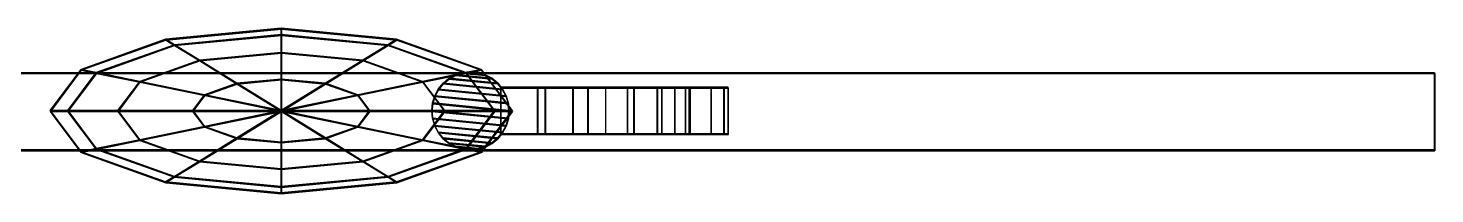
# Model space of a CAD drawing. Extents: x -25 to 25, y -1.1 to 1.1.
# Drawn here: x 6.77 to 25.04, y -1.08 to 1.06 of the extents above; entities that cross this region are included whole.
import ezdxf

# ---------------------------------------------------------------- set-up
doc = ezdxf.new("R2010")
doc.units = 0

# ---------------------------------------------------------------- blocks, each defined once
blk = doc.blocks.new('Noteline_007')
at = {"layer": 'Meshes', "color": 250}
mesh = blk.add_polyface(dxfattribs=at)
corners = [(25.0304, 0.499658, -0.169316), (25.0304, -0.499659, -0.169316), (-25.0184, -0.499658, -0.169316), (-25.0184, 0.499659, -0.169316), (25.0304, 0.499658, 0.219393), (25.0304, -0.499659, 0.219393), (-25.0184, -0.499658, 0.219393), (-25.0184, 0.499658, 0.219393)]
mesh.append_faces([[corners[k] for k in face] for face in [(0, 1, 2, 3), (4, 7, 6, 5), (0, 4, 5, 1), (1, 5, 6, 2), (2, 6, 7, 3), (4, 0, 3, 7)]], dxfattribs={"color": 250})
blk = doc.blocks.new('Noteline_006')
at = {"layer": 'Meshes', "color": 250}
mesh = blk.add_polyface(dxfattribs=at)
corners = [(25.0304, 0.499658, -0.169316), (25.0304, -0.499659, -0.169316), (-25.0184, -0.499658, -0.169316), (-25.0184, 0.499659, -0.169316), (25.0304, 0.499658, 0.219393), (25.0304, -0.499659, 0.219393), (-25.0184, -0.499658, 0.219393), (-25.0184, 0.499658, 0.219393)]
mesh.append_faces([[corners[k] for k in face] for face in [(0, 1, 2, 3), (4, 7, 6, 5), (0, 4, 5, 1), (1, 5, 6, 2), (2, 6, 7, 3), (4, 0, 3, 7)]], dxfattribs={"color": 250})
blk = doc.blocks.new('Noteline_005')
at = {"layer": 'Meshes', "color": 250}
mesh = blk.add_polyface(dxfattribs=at)
corners = [(25.0304, 0.499658, -0.169316), (25.0304, -0.499659, -0.169316), (-25.0184, -0.499658, -0.169316), (-25.0184, 0.499659, -0.169316), (25.0304, 0.499658, 0.219393), (25.0304, -0.499659, 0.219393), (-25.0184, -0.499658, 0.219393), (-25.0184, 0.499658, 0.219393)]
mesh.append_faces([[corners[k] for k in face] for face in [(0, 1, 2, 3), (4, 7, 6, 5), (0, 4, 5, 1), (1, 5, 6, 2), (2, 6, 7, 3), (4, 0, 3, 7)]], dxfattribs={"color": 250})
blk = doc.blocks.new('Noteline_004')
at = {"layer": 'Meshes', "color": 250}
mesh = blk.add_polyface(dxfattribs=at)
corners = [(25.0304, 0.499658, -0.169316), (25.0304, -0.499659, -0.169316), (-25.0184, -0.499658, -0.169316), (-25.0184, 0.499659, -0.169316), (25.0304, 0.499658, 0.219393), (25.0304, -0.499659, 0.219393), (-25.0184, -0.499658, 0.219393), (-25.0184, 0.499658, 0.219393)]
mesh.append_faces([[corners[k] for k in face] for face in [(0, 1, 2, 3), (4, 7, 6, 5), (0, 4, 5, 1), (1, 5, 6, 2), (2, 6, 7, 3), (4, 0, 3, 7)]], dxfattribs={"color": 250})
blk = doc.blocks.new('Noteline')
at = {"color": 90}
for points in [[(8.67248, 0.851622, 5.35519), (7.65837, 0.491355, 5.35519), (7.46068, 0.531903, 6.02116), (8.55834, 0.921853, 6.02116)], [(8.55834, 0.921853, 6.02116), (7.46068, 0.531903, 6.02116), (7.65837, 0.491355, 6.68714), (8.67248, 0.851622, 6.68714)], [(10.0578, 1.06459, 6.02116), (8.55834, 0.921853, 6.02116), (8.67248, 0.851622, 6.68714), (10.0578, 0.983489, 6.68714)], [(10.0578, 0.983489, 5.35519), (8.67248, 0.851622, 5.35519), (8.55834, 0.921853, 6.02116), (10.0578, 1.06459, 6.02116)], [(10.0578, 0.983489, 6.68714), (8.67248, 0.851622, 6.68714), (8.99751, 0.651621, 7.25172), (10.0578, 0.752547, 7.25172)], [(10.0578, 0.752547, 4.79061), (8.99751, 0.651621, 4.79061), (8.67248, 0.851622, 5.35519), (10.0578, 0.983489, 5.35519)], [(11.4431, 0.851622, 5.35519), (10.0578, 0.983489, 5.35519), (10.0578, 1.06459, 6.02116), (11.5572, 0.921853, 6.02116)], [(11.5572, 0.921853, 6.02116), (10.0578, 1.06459, 6.02116), (10.0578, 0.983489, 6.68714), (11.4431, 0.851622, 6.68714)], [(11.118, 0.651621, 4.79061), (10.0578, 0.752547, 4.79061), (10.0578, 0.983489, 5.35519), (11.4431, 0.851622, 5.35519)], [(11.4431, 0.851622, 6.68714), (10.0578, 0.983489, 6.68714), (10.0578, 0.752547, 7.25172), (11.118, 0.651621, 7.25172)], [(12.6549, 0.531903, 6.02116), (11.5572, 0.921853, 6.02116), (11.4431, 0.851622, 6.68714), (12.4572, 0.491355, 6.68714)], [(12.4572, 0.491355, 5.35519), (11.4431, 0.851622, 5.35519), (11.5572, 0.921853, 6.02116), (12.6549, 0.531903, 6.02116)], [(8.99751, 0.651621, 4.79061), (8.22135, 0.375885, 4.79061), (7.65837, 0.491355, 5.35519), (8.67248, 0.851622, 5.35519)], [(8.67248, 0.851622, 6.68714), (7.65837, 0.491355, 6.68714), (8.22135, 0.375885, 7.25172), (8.99751, 0.651621, 7.25172)], [(10.0578, 0.752547, 7.25172), (8.99751, 0.651621, 7.25172), (9.48396, 0.352298, 7.62896), (10.0578, 0.406919, 7.62896)], [(10.0578, 0.406919, 4.41337), (9.48396, 0.352298, 4.41337), (8.99751, 0.651621, 4.79061), (10.0578, 0.752547, 4.79061)], [(10.6316, 0.352298, 4.41337), (10.0578, 0.406919, 4.41337), (10.0578, 0.752547, 4.79061), (11.118, 0.651621, 4.79061)], [(11.118, 0.651621, 7.25172), (10.0578, 0.752547, 7.25172), (10.0578, 0.406919, 7.62896), (10.6316, 0.352298, 7.62896)], [(12.4572, 0.491355, 6.68714), (11.4431, 0.851622, 6.68714), (11.118, 0.651621, 7.25172), (11.8942, 0.375885, 7.25172)], [(11.8942, 0.375885, 4.79061), (11.118, 0.651621, 4.79061), (11.4431, 0.851622, 5.35519), (12.4572, 0.491355, 5.35519)], [(9.48396, 0.352298, 4.41337), (9.06391, 0.20307, 4.41337), (8.22135, 0.375885, 4.79061), (8.99751, 0.651621, 4.79061)], [(8.99751, 0.651621, 7.25172), (8.22135, 0.375885, 7.25172), (9.06391, 0.20307, 7.62896), (9.48396, 0.352298, 7.62896)], [(11.8942, 0.375885, 7.25172), (11.118, 0.651621, 7.25172), (10.6316, 0.352298, 7.62896), (11.0516, 0.20307, 7.62896)], [(11.0516, 0.20307, 4.41337), (10.6316, 0.352298, 4.41337), (11.118, 0.651621, 4.79061), (11.8942, 0.375885, 4.79061)], [(7.46068, 0.531903, 6.02116), (7.05891, -0.000778, 6.02116), (7.28718, -0.000778, 6.68714), (7.65837, 0.491355, 6.68714)], [(7.65837, 0.491355, 5.35519), (7.28718, -0.000778, 5.35519), (7.05891, -0.000778, 6.02116), (7.46068, 0.531903, 6.02116)], [(7.65837, 0.491355, 6.68714), (7.28718, -0.000778, 6.68714), (7.93725, -0.000778, 7.25172), (8.22135, 0.375885, 7.25172)], [(8.22135, 0.375885, 4.79061), (7.93725, -0.000778, 4.79061), (7.28718, -0.000778, 5.35519), (7.65837, 0.491355, 5.35519)], [(8.22135, 0.375885, 7.25172), (7.93725, -0.000778, 7.25172), (8.91015, -0.000778, 7.62896), (9.06391, 0.20307, 7.62896)], [(9.06391, 0.20307, 4.41337), (8.91015, -0.000778, 4.41337), (7.93725, -0.000778, 4.79061), (8.22135, 0.375885, 4.79061)], [(10.0578, 0.406919, 7.62896), (9.48396, 0.352298, 7.62896), (10.0578, -0.000778, 7.76143)], [(10.0578, -0.000778, 4.2809), (9.48396, 0.352298, 4.41337), (10.0578, 0.406919, 4.41337)], [(10.0578, -0.000778, 4.2809), (10.0578, 0.406919, 4.41337), (10.6316, 0.352298, 4.41337)], [(10.6316, 0.352298, 7.62896), (10.0578, 0.406919, 7.62896), (10.0578, -0.000778, 7.76143)], [(11.2054, -0.000778, 4.41337), (11.0516, 0.20307, 4.41337), (11.8942, 0.375885, 4.79061), (12.1783, -0.000778, 4.79061)], [(12.1783, -0.000778, 7.25172), (11.8942, 0.375885, 7.25172), (11.0516, 0.20307, 7.62896), (11.2054, -0.000778, 7.62896)], [(12.1783, -0.000778, 4.79061), (11.8942, 0.375885, 4.79061), (12.4572, 0.491355, 5.35519), (12.8284, -0.000778, 5.35519)], [(11.8942, 0.375885, 7.25172), (12.1783, -0.000778, 7.25172), (12.8284, -0.000778, 6.68714), (12.4572, 0.491355, 6.68714)], [(12.1601, 0.354295, 5.93351), (12.1601, 0.354292, 25.9897), (12.236, 0.416604, 25.9897), (12.236, 0.416606, 5.93351)], [(12.236, 0.416604, 25.9897), (12.1601, 0.354292, 25.9897), (12.931, 0.278367, 25.9897), (12.8687, 0.354294, 25.9897)], [(12.236, 0.416606, 5.93351), (12.236, 0.416604, 25.9897), (12.3226, 0.462906, 25.9897), (12.3226, 0.462908, 5.93351)], [(12.3226, 0.462906, 25.9897), (12.236, 0.416604, 25.9897), (12.8687, 0.354294, 25.9897), (12.7927, 0.416608, 25.9897)], [(12.3226, 0.462908, 5.93351), (12.3226, 0.462906, 25.9897), (12.4166, 0.491419, 25.9897), (12.4166, 0.49142, 5.93351)], [(12.4166, 0.491419, 25.9897), (12.3226, 0.462906, 25.9897), (12.7927, 0.416608, 25.9897), (12.7061, 0.462909, 25.9897)], [(12.4166, 0.49142, 5.93351), (12.4166, 0.491419, 25.9897), (12.5144, 0.501047, 25.9897), (12.5144, 0.501047, 5.93351)], [(12.5144, 0.501047, 25.9897), (12.4166, 0.491419, 25.9897), (12.7061, 0.462909, 25.9897), (12.6121, 0.491421, 25.9897)], [(12.8284, -0.000778, 5.35519), (12.4572, 0.491355, 5.35519), (12.6549, 0.531903, 6.02116), (13.0566, -0.000778, 6.02116)], [(13.0566, -0.000778, 6.02116), (12.6549, 0.531903, 6.02116), (12.4572, 0.491355, 6.68714), (12.8284, -0.000778, 6.68714)], [(12.5144, 0.501047, 5.93351), (12.5144, 0.501047, 25.9897), (12.6121, 0.491421, 25.9897), (12.6121, 0.49142, 5.93351)], [(12.6121, 0.49142, 5.93351), (12.6121, 0.491421, 25.9897), (12.7061, 0.462909, 25.9897), (12.7061, 0.462907, 5.93351)], [(12.7061, 0.462907, 5.93351), (12.7061, 0.462909, 25.9897), (12.7927, 0.416608, 25.9897), (12.7927, 0.416605, 5.93351)], [(12.8687, 0.354294, 25.9897), (12.8687, 0.354294, 5.93351), (12.7927, 0.416605, 5.93351), (12.7927, 0.416608, 25.9897)], [(9.06391, 0.20307, 7.62896), (8.91015, -0.000778, 7.62896), (10.0578, -0.000778, 7.76143)], [(10.0578, -0.000778, 4.2809), (8.91015, -0.000778, 4.41337), (9.06391, 0.20307, 4.41337)], [(10.0578, -0.000778, 4.2809), (9.06391, 0.20307, 4.41337), (9.48396, 0.352298, 4.41337)], [(9.48396, 0.352298, 7.62896), (9.06391, 0.20307, 7.62896), (10.0578, -0.000778, 7.76143)], [(11.0516, 0.20307, 7.62896), (10.6316, 0.352298, 7.62896), (10.0578, -0.000778, 7.76143)], [(10.0578, -0.000778, 4.2809), (10.6316, 0.352298, 4.41337), (11.0516, 0.20307, 4.41337)], [(10.0578, -0.000778, 4.2809), (11.0516, 0.20307, 4.41337), (11.2054, -0.000778, 4.41337)], [(11.2054, -0.000778, 7.62896), (11.0516, 0.20307, 7.62896), (10.0578, -0.000778, 7.76143)], [(12.023, 0.097751, 5.93351), (12.023, 0.097748, 25.9897), (12.0515, 0.191741, 25.9897), (12.0515, 0.191744, 5.93351)], [(12.0515, 0.191741, 25.9897), (12.023, 0.097748, 25.9897), (13.0154, 0, 25.9897), (13.0058, 0.097749, 25.9897)], [(12.0515, 0.191744, 5.93351), (12.0515, 0.191741, 25.9897), (12.0978, 0.278365, 25.9897), (12.0978, 0.278368, 5.93351)], [(12.0978, 0.278365, 25.9897), (12.0515, 0.191741, 25.9897), (13.0058, 0.097749, 25.9897), (12.9773, 0.191742, 25.9897)], [(12.0978, 0.278368, 5.93351), (12.0978, 0.278365, 25.9897), (12.1601, 0.354292, 25.9897), (12.1601, 0.354295, 5.93351)], [(12.1601, 0.354292, 25.9897), (12.0978, 0.278365, 25.9897), (12.9773, 0.191742, 25.9897), (12.931, 0.278367, 25.9897)], [(12.8687, 0.354294, 5.93351), (12.8687, 0.354294, 25.9897), (12.931, 0.278367, 25.9897), (12.931, 0.278367, 5.93351)], [(13.3874, -0.300068, 25.2839), (12.911, -0.300068, 25.343), (12.911, 0.301452, 25.343), (13.3874, 0.301452, 25.2839)], [(13.4869, -0.300068, 25.9135), (12.911, -0.300068, 25.9849), (12.911, 0.301452, 25.9849), (13.4869, 0.301452, 25.9135)], [(13.4869, 0.301452, 25.9135), (12.911, 0.301452, 25.9849), (12.911, 0.301452, 25.343), (13.3874, 0.301452, 25.2839)], [(12.931, 0.278367, 5.93351), (12.931, 0.278367, 25.9897), (12.9773, 0.191742, 25.9897), (12.9773, 0.191743, 5.93351)], [(12.9773, 0.191743, 5.93351), (12.9773, 0.191742, 25.9897), (13.0058, 0.097749, 25.9897), (13.0058, 0.09775, 5.93351)], [(13.8454, -0.300068, 25.1091), (13.3874, -0.300068, 25.2839), (13.3874, 0.301452, 25.2839), (13.8454, 0.301452, 25.1091)], [(14.0407, 0.301452, 25.7021), (13.4869, 0.301452, 25.9135), (13.3874, 0.301452, 25.2839), (13.8454, 0.301452, 25.1091)], [(14.0407, -0.300068, 25.7021), (13.4869, -0.300068, 25.9135), (13.4869, 0.301452, 25.9135), (14.0407, 0.301452, 25.7021)], [(14.2676, -0.300068, 19.7154), (13.8454, -0.300068, 19.4315), (13.8454, 0.301452, 19.4315), (14.2676, 0.301452, 19.7154)], [(13.8454, -0.300068, 19.4315), (14.0407, -0.300068, 18.8384), (14.0407, 0.301452, 18.8384), (13.8454, 0.301452, 19.4315)], [(14.2676, -0.300068, 24.8251), (13.8454, -0.300068, 25.1091), (13.8454, 0.301452, 25.1091), (14.2676, 0.301452, 24.8251)], [(14.551, 0.301452, 25.3589), (14.0407, 0.301452, 25.7021), (13.8454, 0.301452, 25.1091), (14.2676, 0.301452, 24.8251)], [(14.551, 0.301452, 19.1817), (14.0407, 0.301452, 18.8384), (13.8454, 0.301452, 19.4315), (14.2676, 0.301452, 19.7154)], [(14.551, -0.300068, 25.3589), (14.0407, -0.300068, 25.7021), (14.0407, 0.301452, 25.7021), (14.551, 0.301452, 25.3589)], [(14.551, -0.300068, 19.1817), (14.0407, -0.300068, 18.8384), (14.0407, 0.301452, 18.8384), (14.551, 0.301452, 19.1817)], [(14.2676, -0.300068, 19.7154), (14.6376, -0.300068, 20.0976), (14.6376, 0.301452, 20.0976), (14.2676, 0.301452, 19.7154)], [(14.2676, -0.300068, 24.8251), (14.6376, -0.300068, 24.443), (14.6376, 0.301452, 24.443), (14.2676, 0.301452, 24.8251)], [(14.551, 0.301452, 25.3589), (14.9983, 0.301452, 24.8969), (14.6376, 0.301452, 24.443), (14.2676, 0.301452, 24.8251)], [(14.551, 0.301452, 19.1817), (14.9983, 0.301452, 19.6437), (14.6376, 0.301452, 20.0976), (14.2676, 0.301452, 19.7154)], [(14.551, -0.300068, 25.3589), (14.9983, -0.300068, 24.8969), (14.9983, 0.301452, 24.8969), (14.551, 0.301452, 25.3589)], [(14.551, -0.300068, 19.1817), (14.9983, -0.300068, 19.6437), (14.9983, 0.301452, 19.6437), (14.551, 0.301452, 19.1817)], [(14.9413, -0.300068, 23.9774), (14.6376, -0.300068, 24.443), (14.6376, 0.301452, 24.443), (14.9413, 0.301452, 23.9774)], [(14.6376, -0.300068, 20.0976), (14.9413, -0.300068, 20.5632), (14.9413, 0.301452, 20.5632), (14.6376, 0.301452, 20.0976)], [(14.9983, 0.301452, 19.6437), (15.3655, 0.301452, 20.2066), (14.9413, 0.301452, 20.5632), (14.6376, 0.301452, 20.0976)], [(15.3655, 0.301452, 24.334), (14.9983, 0.301452, 24.8969), (14.6376, 0.301452, 24.443), (14.9413, 0.301452, 23.9774)], [(15.167, -0.300068, 23.4462), (14.9413, -0.300068, 23.9774), (14.9413, 0.301452, 23.9774), (15.167, 0.301452, 23.4462)], [(14.9413, -0.300068, 20.5632), (15.167, -0.300068, 21.0944), (15.167, 0.301452, 21.0944), (14.9413, 0.301452, 20.5632)], [(15.3655, 0.301452, 20.2066), (15.6383, 0.301452, 20.8488), (15.167, 0.301452, 21.0944), (14.9413, 0.301452, 20.5632)], [(15.6383, 0.301452, 23.6918), (15.3655, 0.301452, 24.334), (14.9413, 0.301452, 23.9774), (15.167, 0.301452, 23.4462)], [(14.9983, -0.300068, 19.6437), (15.3655, -0.300068, 20.2066), (15.3655, 0.301452, 20.2066), (14.9983, 0.301452, 19.6437)], [(15.3655, -0.300068, 24.334), (14.9983, -0.300068, 24.8969), (14.9983, 0.301452, 24.8969), (15.3655, 0.301452, 24.334)], [(15.3059, -0.300068, 22.8697), (15.167, -0.300068, 23.4462), (15.167, 0.301452, 23.4462), (15.3059, 0.301452, 22.8697)], [(15.167, -0.300068, 21.0944), (15.3059, -0.300068, 21.6708), (15.3059, 0.301452, 21.6708), (15.167, 0.301452, 21.0944)], [(15.6383, 0.301452, 20.8488), (15.8062, 0.301452, 21.5456), (15.3059, 0.301452, 21.6708), (15.167, 0.301452, 21.0944)], [(15.8062, 0.301452, 22.995), (15.6383, 0.301452, 23.6918), (15.167, 0.301452, 23.4462), (15.3059, 0.301452, 22.8697)], [(15.3059, -0.300068, 22.8697), (15.3528, -0.300068, 22.2703), (15.3528, 0.301452, 22.2703), (15.3059, 0.301452, 22.8697)], [(15.3059, -0.300068, 21.6708), (15.3528, -0.300068, 22.2703), (15.3528, 0.301452, 22.2703), (15.3059, 0.301452, 21.6708)], [(15.8062, 0.301452, 21.5456), (15.863, 0.301452, 22.2703), (15.3528, 0.301452, 22.2703), (15.3059, 0.301452, 21.6708)], [(15.8062, 0.301452, 22.995), (15.863, 0.301452, 22.2703), (15.3528, 0.301452, 22.2703), (15.3059, 0.301452, 22.8697)], [(15.3655, -0.300068, 20.2066), (15.6383, -0.300068, 20.8488), (15.6383, 0.301452, 20.8488), (15.3655, 0.301452, 20.2066)], [(15.6383, -0.300068, 23.6918), (15.3655, -0.300068, 24.334), (15.3655, 0.301452, 24.334), (15.6383, 0.301452, 23.6918)], [(15.6383, -0.300068, 20.8488), (15.8062, -0.300068, 21.5456), (15.8062, 0.301452, 21.5456), (15.6383, 0.301452, 20.8488)], [(15.8062, -0.300068, 22.995), (15.6383, -0.300068, 23.6918), (15.6383, 0.301452, 23.6918), (15.8062, 0.301452, 22.995)], [(15.8062, -0.300068, 21.5456), (15.863, -0.300068, 22.2703), (15.863, 0.301452, 22.2703), (15.8062, 0.301452, 21.5456)], [(15.8062, -0.300068, 22.995), (15.863, -0.300068, 22.2703), (15.863, 0.301452, 22.2703), (15.8062, 0.301452, 22.995)], [(12.0133, 0.000002, 5.93351), (12.0133, -0.000001, 25.9897), (12.023, 0.097748, 25.9897), (12.023, 0.097751, 5.93351)], [(12.023, 0.097748, 25.9897), (12.0133, -0.000001, 25.9897), (13.0058, -0.097749, 25.9897), (13.0154, 0, 25.9897)], [(12.023, -0.097748, 5.93351), (12.023, -0.09775, 25.9897), (12.0133, -0.000001, 25.9897), (12.0133, 0.000002, 5.93351)], [(13.0058, 0.09775, 5.93351), (13.0058, 0.097749, 25.9897), (13.0154, 0, 25.9897), (13.0154, 0.000001, 5.93351)], [(13.0154, 0.000001, 5.93351), (13.0154, 0, 25.9897), (13.0058, -0.097749, 25.9897), (13.0058, -0.097748, 5.93351)], [(7.28718, -0.000778, 5.35519), (7.65837, -0.492911, 5.35519), (7.46068, -0.533459, 6.02116), (7.05891, -0.000778, 6.02116)], [(7.05891, -0.000778, 6.02116), (7.46068, -0.533459, 6.02116), (7.65837, -0.492911, 6.68714), (7.28718, -0.000778, 6.68714)], [(7.93725, -0.000778, 4.79061), (8.22135, -0.377441, 4.79061), (7.65837, -0.492911, 5.35519), (7.28718, -0.000778, 5.35519)], [(7.28718, -0.000778, 6.68714), (7.65837, -0.492911, 6.68714), (8.22135, -0.377441, 7.25172), (7.93725, -0.000778, 7.25172)], [(8.91015, -0.000778, 4.41337), (9.06391, -0.204626, 4.41337), (8.22135, -0.377441, 4.79061), (7.93725, -0.000778, 4.79061)], [(7.93725, -0.000778, 7.25172), (8.22135, -0.377441, 7.25172), (9.06391, -0.204626, 7.62896), (8.91015, -0.000778, 7.62896)], [(10.0578, -0.000778, 4.2809), (9.06391, -0.204626, 4.41337), (8.91015, -0.000778, 4.41337)], [(8.91015, -0.000778, 7.62896), (9.06391, -0.204626, 7.62896), (10.0578, -0.000778, 7.76143)], [(9.06391, -0.204626, 7.62896), (9.48396, -0.353854, 7.62896), (10.0578, -0.000778, 7.76143)], [(10.0578, -0.000778, 4.2809), (9.48396, -0.353854, 4.41337), (9.06391, -0.204626, 4.41337)], [(10.0578, -0.000778, 4.2809), (10.0578, -0.408475, 4.41337), (9.48396, -0.353854, 4.41337)], [(9.48396, -0.353854, 7.62896), (10.0578, -0.408475, 7.62896), (10.0578, -0.000778, 7.76143)], [(10.0578, -0.408475, 7.62896), (10.6316, -0.353854, 7.62896), (10.0578, -0.000778, 7.76143)], [(10.0578, -0.000778, 4.2809), (10.6316, -0.353854, 4.41337), (10.0578, -0.408475, 4.41337)], [(10.0578, -0.000778, 4.2809), (11.0516, -0.204626, 4.41337), (10.6316, -0.353854, 4.41337)], [(10.6316, -0.353854, 7.62896), (11.0516, -0.204626, 7.62896), (10.0578, -0.000778, 7.76143)], [(11.0516, -0.204626, 7.62896), (11.2054, -0.000778, 7.62896), (10.0578, -0.000778, 7.76143)], [(10.0578, -0.000778, 4.2809), (11.2054, -0.000778, 4.41337), (11.0516, -0.204626, 4.41337)], [(11.8942, -0.377441, 7.25172), (12.1783, -0.000778, 7.25172), (11.2054, -0.000778, 7.62896), (11.0516, -0.204626, 7.62896)], [(11.0516, -0.204626, 4.41337), (11.2054, -0.000778, 4.41337), (12.1783, -0.000778, 4.79061), (11.8942, -0.377441, 4.79061)], [(12.1783, -0.000778, 7.25172), (11.8942, -0.377441, 7.25172), (12.4572, -0.492911, 6.68714), (12.8284, -0.000778, 6.68714)], [(11.8942, -0.377441, 4.79061), (12.1783, -0.000778, 4.79061), (12.8284, -0.000778, 5.35519), (12.4572, -0.492911, 5.35519)], [(12.0133, -0.000001, 25.9897), (12.023, -0.09775, 25.9897), (12.9773, -0.191741, 25.9897), (13.0058, -0.097749, 25.9897)], [(12.0515, -0.19174, 5.93351), (12.0515, -0.191742, 25.9897), (12.023, -0.09775, 25.9897), (12.023, -0.097748, 5.93351)], [(12.023, -0.09775, 25.9897), (12.0515, -0.191742, 25.9897), (12.931, -0.278365, 25.9897), (12.9773, -0.191741, 25.9897)], [(12.6549, -0.533459, 6.02116), (13.0566, -0.000778, 6.02116), (12.8284, -0.000778, 6.68714), (12.4572, -0.492911, 6.68714)], [(12.4572, -0.492911, 5.35519), (12.8284, -0.000778, 5.35519), (13.0566, -0.000778, 6.02116), (12.6549, -0.533459, 6.02116)], [(13.0058, -0.097748, 5.93351), (13.0058, -0.097749, 25.9897), (12.9773, -0.191741, 25.9897), (12.9773, -0.191741, 5.93351)], [(8.22135, -0.377441, 7.25172), (8.99751, -0.653177, 7.25172), (9.48396, -0.353854, 7.62896), (9.06391, -0.204626, 7.62896)], [(9.06391, -0.204626, 4.41337), (9.48396, -0.353854, 4.41337), (8.99751, -0.653177, 4.79061), (8.22135, -0.377441, 4.79061)], [(9.48396, -0.353854, 4.41337), (10.0578, -0.408475, 4.41337), (10.0578, -0.754103, 4.79061), (8.99751, -0.653177, 4.79061)], [(8.99751, -0.653177, 7.25172), (10.0578, -0.754103, 7.25172), (10.0578, -0.408475, 7.62896), (9.48396, -0.353854, 7.62896)], [(10.0578, -0.754103, 7.25172), (11.118, -0.653177, 7.25172), (10.6316, -0.353854, 7.62896), (10.0578, -0.408475, 7.62896)], [(10.0578, -0.408475, 4.41337), (10.6316, -0.353854, 4.41337), (11.118, -0.653177, 4.79061), (10.0578, -0.754103, 4.79061)], [(10.6316, -0.353854, 4.41337), (11.0516, -0.204626, 4.41337), (11.8942, -0.377441, 4.79061), (11.118, -0.653177, 4.79061)], [(11.118, -0.653177, 7.25172), (11.8942, -0.377441, 7.25172), (11.0516, -0.204626, 7.62896), (10.6316, -0.353854, 7.62896)], [(12.0978, -0.278365, 5.93351), (12.0978, -0.278366, 25.9897), (12.0515, -0.191742, 25.9897), (12.0515, -0.19174, 5.93351)], [(12.0515, -0.191742, 25.9897), (12.0978, -0.278366, 25.9897), (12.8687, -0.354292, 25.9897), (12.931, -0.278365, 25.9897)], [(12.1601, -0.354292, 5.93351), (12.1601, -0.354293, 25.9897), (12.0978, -0.278366, 25.9897), (12.0978, -0.278365, 5.93351)], [(12.0978, -0.278366, 25.9897), (12.1601, -0.354293, 25.9897), (12.7927, -0.416603, 25.9897), (12.8687, -0.354292, 25.9897)], [(12.236, -0.416603, 5.93351), (12.236, -0.416604, 25.9897), (12.1601, -0.354293, 25.9897), (12.1601, -0.354292, 5.93351)], [(12.1601, -0.354293, 25.9897), (12.236, -0.416604, 25.9897), (12.7061, -0.462905, 25.9897), (12.7927, -0.416603, 25.9897)], [(12.8687, -0.354292, 5.93351), (12.8687, -0.354292, 25.9897), (12.7927, -0.416603, 25.9897), (12.7927, -0.416603, 5.93351)], [(12.931, -0.278365, 5.93351), (12.931, -0.278365, 25.9897), (12.8687, -0.354292, 25.9897), (12.8687, -0.354292, 5.93351)], [(13.4869, -0.300068, 25.9135), (12.911, -0.300068, 25.9849), (12.911, -0.300068, 25.343), (13.3874, -0.300068, 25.2839)], [(12.9773, -0.191741, 5.93351), (12.9773, -0.191741, 25.9897), (12.931, -0.278365, 25.9897), (12.931, -0.278365, 5.93351)], [(14.0407, -0.300068, 25.7021), (13.4869, -0.300068, 25.9135), (13.3874, -0.300068, 25.2839), (13.8454, -0.300068, 25.1091)], [(14.551, -0.300068, 25.3589), (14.0407, -0.300068, 25.7021), (13.8454, -0.300068, 25.1091), (14.2676, -0.300068, 24.8251)], [(14.551, -0.300068, 19.1817), (14.0407, -0.300068, 18.8384), (13.8454, -0.300068, 19.4315), (14.2676, -0.300068, 19.7154)], [(14.551, -0.300068, 25.3589), (14.9983, -0.300068, 24.8969), (14.6376, -0.300068, 24.443), (14.2676, -0.300068, 24.8251)], [(14.551, -0.300068, 19.1817), (14.9983, -0.300068, 19.6437), (14.6376, -0.300068, 20.0976), (14.2676, -0.300068, 19.7154)], [(14.9983, -0.300068, 19.6437), (15.3655, -0.300068, 20.2066), (14.9413, -0.300068, 20.5632), (14.6376, -0.300068, 20.0976)], [(15.3655, -0.300068, 24.334), (14.9983, -0.300068, 24.8969), (14.6376, -0.300068, 24.443), (14.9413, -0.300068, 23.9774)], [(15.3655, -0.300068, 20.2066), (15.6383, -0.300068, 20.8488), (15.167, -0.300068, 21.0944), (14.9413, -0.300068, 20.5632)], [(15.6383, -0.300068, 23.6918), (15.3655, -0.300068, 24.334), (14.9413, -0.300068, 23.9774), (15.167, -0.300068, 23.4462)], [(15.6383, -0.300068, 20.8488), (15.8062, -0.300068, 21.5456), (15.3059, -0.300068, 21.6708), (15.167, -0.300068, 21.0944)], [(15.8062, -0.300068, 22.995), (15.6383, -0.300068, 23.6918), (15.167, -0.300068, 23.4462), (15.3059, -0.300068, 22.8697)], [(15.8062, -0.300068, 21.5456), (15.863, -0.300068, 22.2703), (15.3528, -0.300068, 22.2703), (15.3059, -0.300068, 21.6708)], [(15.8062, -0.300068, 22.995), (15.863, -0.300068, 22.2703), (15.3528, -0.300068, 22.2703), (15.3059, -0.300068, 22.8697)], [(7.46068, -0.533459, 6.02116), (8.55834, -0.923409, 6.02116), (8.67248, -0.853178, 6.68714), (7.65837, -0.492911, 6.68714)], [(7.65837, -0.492911, 5.35519), (8.67248, -0.853178, 5.35519), (8.55834, -0.923409, 6.02116), (7.46068, -0.533459, 6.02116)], [(7.65837, -0.492911, 6.68714), (8.67248, -0.853178, 6.68714), (8.99751, -0.653177, 7.25172), (8.22135, -0.377441, 7.25172)], [(8.22135, -0.377441, 4.79061), (8.99751, -0.653177, 4.79061), (8.67248, -0.853178, 5.35519), (7.65837, -0.492911, 5.35519)], [(11.118, -0.653177, 4.79061), (11.8942, -0.377441, 4.79061), (12.4572, -0.492911, 5.35519), (11.4431, -0.853178, 5.35519)], [(11.4431, -0.853178, 6.68714), (12.4572, -0.492911, 6.68714), (11.8942, -0.377441, 7.25172), (11.118, -0.653177, 7.25172)], [(11.4431, -0.853178, 5.35519), (12.4572, -0.492911, 5.35519), (12.6549, -0.533459, 6.02116), (11.5572, -0.923409, 6.02116)], [(11.5572, -0.923409, 6.02116), (12.6549, -0.533459, 6.02116), (12.4572, -0.492911, 6.68714), (11.4431, -0.853178, 6.68714)], [(12.3226, -0.462905, 5.93351), (12.3226, -0.462905, 25.9897), (12.236, -0.416604, 25.9897), (12.236, -0.416603, 5.93351)], [(12.236, -0.416604, 25.9897), (12.3226, -0.462905, 25.9897), (12.6121, -0.491417, 25.9897), (12.7061, -0.462905, 25.9897)], [(12.4166, -0.491417, 5.93351), (12.4166, -0.491417, 25.9897), (12.3226, -0.462905, 25.9897), (12.3226, -0.462905, 5.93351)], [(12.3226, -0.462905, 25.9897), (12.4166, -0.491417, 25.9897), (12.5144, -0.501045, 25.9897), (12.6121, -0.491417, 25.9897)], [(12.5144, -0.501045, 5.93351), (12.5144, -0.501045, 25.9897), (12.4166, -0.491417, 25.9897), (12.4166, -0.491417, 5.93351)], [(12.6121, -0.491417, 5.93351), (12.6121, -0.491417, 25.9897), (12.5144, -0.501045, 25.9897), (12.5144, -0.501045, 5.93351)], [(12.7061, -0.462905, 5.93351), (12.7061, -0.462905, 25.9897), (12.6121, -0.491417, 25.9897), (12.6121, -0.491417, 5.93351)], [(12.7927, -0.416603, 5.93351), (12.7927, -0.416603, 25.9897), (12.7061, -0.462905, 25.9897), (12.7061, -0.462905, 5.93351)], [(8.99751, -0.653177, 4.79061), (10.0578, -0.754103, 4.79061), (10.0578, -0.985045, 5.35519), (8.67248, -0.853178, 5.35519)], [(8.67248, -0.853178, 6.68714), (10.0578, -0.985045, 6.68714), (10.0578, -0.754103, 7.25172), (8.99751, -0.653177, 7.25172)], [(10.0578, -0.985045, 6.68714), (11.4431, -0.853178, 6.68714), (11.118, -0.653177, 7.25172), (10.0578, -0.754103, 7.25172)], [(10.0578, -0.754103, 4.79061), (11.118, -0.653177, 4.79061), (11.4431, -0.853178, 5.35519), (10.0578, -0.985045, 5.35519)], [(8.67248, -0.853178, 5.35519), (10.0578, -0.985045, 5.35519), (10.0578, -1.06614, 6.02116), (8.55834, -0.923409, 6.02116)], [(8.55834, -0.923409, 6.02116), (10.0578, -1.06614, 6.02116), (10.0578, -0.985045, 6.68714), (8.67248, -0.853178, 6.68714)], [(10.0578, -1.06614, 6.02116), (11.5572, -0.923409, 6.02116), (11.4431, -0.853178, 6.68714), (10.0578, -0.985045, 6.68714)], [(10.0578, -0.985045, 5.35519), (11.4431, -0.853178, 5.35519), (11.5572, -0.923409, 6.02116), (10.0578, -1.06614, 6.02116)]]:
    blk.add_3dface(points, dxfattribs=at)
at = {"color": 250}
for points in [[(25.033, 0.48886, -8.20492), (25.033, -0.510457, -8.20492), (-25.0159, -0.510456, -8.20492), (-25.0158, 0.488861, -8.20492)], [(25.033, 0.48886, -4.20855), (25.033, -0.510457, -4.20855), (-25.0159, -0.510456, -4.20855), (-25.0158, 0.488861, -4.20855)], [(25.033, 0.48886, 7.82296), (25.033, -0.510457, 7.82296), (-25.0159, -0.510456, 7.82296), (-25.0158, 0.488861, 7.82296)], [(25.033, 0.48886, 3.81198), (25.033, -0.510457, 3.81198), (-25.0159, -0.510456, 3.81198), (-25.0158, 0.488861, 3.81198)], [(25.033, 0.48886, -7.81621), (-25.0158, 0.48886, -7.81621), (-25.0159, -0.510456, -7.81621), (25.033, -0.510457, -7.81621)], [(25.033, 0.48886, -3.81984), (-25.0158, 0.48886, -3.81984), (-25.0159, -0.510456, -3.81984), (25.033, -0.510457, -3.81984)], [(25.033, 0.48886, 8.21167), (-25.0158, 0.48886, 8.21167), (-25.0159, -0.510456, 8.21167), (25.033, -0.510457, 8.21167)], [(25.033, 0.48886, 4.20069), (-25.0158, 0.48886, 4.20069), (-25.0159, -0.510456, 4.20069), (25.033, -0.510457, 4.20069)], [(25.033, 0.48886, -7.81621), (25.033, 0.48886, -8.20492), (-25.0158, 0.488861, -8.20492), (-25.0158, 0.48886, -7.81621)], [(25.033, 0.48886, -3.81984), (25.033, 0.48886, -4.20855), (-25.0158, 0.488861, -4.20855), (-25.0158, 0.48886, -3.81984)], [(25.033, 0.48886, 8.21167), (25.033, 0.48886, 7.82296), (-25.0158, 0.488861, 7.82296), (-25.0158, 0.48886, 8.21167)], [(25.033, 0.48886, 4.20069), (25.033, 0.48886, 3.81198), (-25.0158, 0.488861, 3.81198), (-25.0158, 0.48886, 4.20069)], [(25.033, 0.48886, -8.20492), (25.033, 0.48886, -7.81621), (25.033, -0.510457, -7.81621), (25.033, -0.510457, -8.20492)], [(25.033, 0.48886, -4.20855), (25.033, 0.48886, -3.81984), (25.033, -0.510457, -3.81984), (25.033, -0.510457, -4.20855)], [(25.033, 0.48886, 7.82296), (25.033, 0.48886, 8.21167), (25.033, -0.510457, 8.21167), (25.033, -0.510457, 7.82296)], [(25.033, 0.48886, 3.81198), (25.033, 0.48886, 4.20069), (25.033, -0.510457, 4.20069), (25.033, -0.510457, 3.81198)], [(25.033, -0.510457, -8.20492), (25.033, -0.510457, -7.81621), (-25.0159, -0.510456, -7.81621), (-25.0159, -0.510456, -8.20492)], [(25.033, -0.510457, -4.20855), (25.033, -0.510457, -3.81984), (-25.0159, -0.510456, -3.81984), (-25.0159, -0.510456, -4.20855)], [(25.033, -0.510457, 7.82296), (25.033, -0.510457, 8.21167), (-25.0159, -0.510456, 8.21167), (-25.0159, -0.510456, 7.82296)], [(25.033, -0.510457, 3.81198), (25.033, -0.510457, 4.20069), (-25.0159, -0.510456, 4.20069), (-25.0159, -0.510456, 3.81198)]]:
    blk.add_3dface(points, dxfattribs=at)
blk = doc.blocks.new('GreenNote')
at = {"layer": 'Meshes', "color": 90}
mesh = blk.add_polyface(dxfattribs=at)
corners = [(2.12052, 0, -16.1114), (2.77059, 0, -16.676), (2.99886, 0, -17.342), (0.993864, 0.203848, -18.9498), (1.83642, 0.376663, -18.5725), (2.3994, 0.492133, -18.0079), (2.59709, 0.532681, -17.342), (2.3994, 0.492133, -16.676), (1.83642, 0.376663, -16.1114), (0.993864, 0.203848, -15.7342), (0.573807, 0.353076, -15.7342), (1.06026, 0.652399, -16.1114), (1.38529, 0.8524, -16.676), (1.49943, 0.922631, -17.342), (1.38529, 0.8524, -18.0079), (1.06026, 0.652399, -18.5725), (0.573808, 0.353076, -18.9498), (0, 0.407697, -18.9498), (0, 0.753325, -18.5725), (0, 0.984267, -18.0079), (0, 1.06536, -17.342), (0, 0.984267, -16.676), (0, 0.753325, -16.1114), (0, 0.407697, -15.7342), (-0.573808, 0.353076, -15.7342), (-1.06026, 0.652399, -16.1114), (-1.38529, 0.8524, -16.676), (-1.49943, 0.922631, -17.342), (-1.38529, 0.8524, -18.0079), (-1.06026, 0.652399, -18.5725), (-0.573808, 0.353076, -18.9498), (-0.993864, 0.203848, -18.9498), (-1.83642, 0.376663, -18.5725), (-2.3994, 0.492133, -18.0079), (-2.59709, 0.532681, -17.342), (-2.3994, 0.492133, -16.676), (-1.83642, 0.376663, -16.1114), (-0.993864, 0.203848, -15.7342), (0, 0, -15.6017), (-1.14761, 0, -15.7342), (-2.12052, 0, -16.1114), (-2.77059, 0, -16.676), (-2.99886, 0, -17.342), (-2.77059, 0, -18.0079), (-2.12052, 0, -18.5725), (-1.14761, 0, -18.9498), (0, 0, -19.0822), (-0.993864, -0.203848, -18.9498), (-1.83642, -0.376663, -18.5725), (-2.3994, -0.492133, -18.0079), (-2.59709, -0.532681, -17.342), (-2.3994, -0.492133, -16.676), (-1.83642, -0.376663, -16.1114), (-0.993864, -0.203848, -15.7342), (-0.573807, -0.353076, -15.7342), (-1.06026, -0.652399, -16.1114), (-1.38529, -0.8524, -16.676), (-1.49943, -0.922631, -17.342), (-1.38529, -0.8524, -18.0079), (-1.06026, -0.652399, -18.5725), (-0.573807, -0.353076, -18.9498), (0, -0.407697, -18.9498), (0, -0.753325, -18.5725), (0, -0.984267, -18.0079), (0, -1.06536, -17.342), (0, -0.984267, -16.676), (0, -0.753325, -16.1114), (0, -0.407697, -15.7342), (0.573807, -0.353076, -15.7342), (1.06026, -0.652399, -16.1114), (1.38529, -0.8524, -16.676), (1.49943, -0.922631, -17.342), (1.38529, -0.8524, -18.0079), (1.06026, -0.652399, -18.5725), (0.573808, -0.353076, -18.9498), (0.993864, -0.203848, -18.9498), (1.83642, -0.376663, -18.5725), (2.3994, -0.492133, -18.0079), (2.59709, -0.532681, -17.342), (2.3994, -0.492133, -16.676), (1.83642, -0.376663, -16.1114), (0.993864, -0.203848, -15.7342), (1.14761, 0, -15.7342), (2.77059, 0, -18.0079), (2.12052, 0, -18.5725), (1.14761, 0, -18.9498), (4.94058, -0.29929, 1.53377), (5.30769, -0.29929, 0.970877), (5.58048, -0.29929, 0.328671), (5.74847, -0.29929, -0.368163), (5.80519, -0.29929, -1.09285), (5.74847, -0.29929, -1.81753), (5.58048, -0.29929, -2.51436), (5.30769, -0.29929, -3.15657), (4.94058, -0.29929, -3.71947), (4.49324, -0.29929, -4.18143), (3.98288, -0.29929, -4.52469), (2.85321, -0.29929, 2.62176), (3.42912, -0.29929, 2.55038), (3.98289, -0.29929, 2.339), (4.49325, -0.29929, 1.99573), (4.20983, -0.29929, 1.46199), (3.78767, -0.29929, 1.74594), (3.32959, -0.29929, 1.92079), (2.85321, -0.29929, 1.97984), (3.78766, -0.29929, -3.93163), (4.20983, -0.29929, -3.64769), (4.57986, -0.29929, -3.26556), (4.88353, -0.29929, -2.79994), (5.10918, -0.29929, -2.26871), (5.24814, -0.29929, -1.6923), (5.29506, -0.29929, -1.09285), (5.24814, -0.29929, -0.493396), (5.10918, -0.29929, 0.083018), (4.88353, -0.29929, 0.614244), (4.57986, -0.29929, 1.07987), (4.57986, 0.30223, 1.07987), (4.88353, 0.30223, 0.614244), (5.10918, 0.30223, 0.083018), (5.24814, 0.30223, -0.493396), (5.29506, 0.30223, -1.09285), (5.24814, 0.30223, -1.6923), (5.10918, 0.30223, -2.26871), (4.88353, 0.30223, -2.79994), (4.57986, 0.30223, -3.26556), (4.20983, 0.30223, -3.64769), (3.78766, 0.30223, -3.93163), (2.85321, 0.30223, 1.97984), (3.32959, 0.30223, 1.92079), (3.78767, 0.30223, 1.74594), (4.20983, 0.30223, 1.46199), (4.49325, 0.30223, 1.99573), (3.98289, 0.30223, 2.339), (3.42912, 0.30223, 2.55038), (2.85321, 0.30223, 2.62176), (3.98288, 0.30223, -4.52469), (4.49324, 0.30223, -4.18143), (4.94058, 0.30223, -3.71947), (5.30769, 0.30223, -3.15657), (5.58048, 0.30223, -2.51436), (5.74847, 0.30223, -1.81753), (5.80519, 0.30223, -1.09285), (5.74847, 0.30223, -0.368163), (5.58048, 0.30223, 0.328671), (5.30769, 0.30223, 0.970877), (4.94058, 0.30223, 1.53377), (2.81089, 0.355072, -17.4296), (2.87321, 0.279145, -17.4296), (2.91951, 0.192521, -17.4296), (2.94802, 0.098528, -17.4296), (2.95765, 0.000779, -17.4296), (2.94802, -0.09697, -17.4296), (2.91951, -0.190963, -17.4296), (2.87321, -0.277587, -17.4296), (2.81089, -0.353514, -17.4296), (2.73497, -0.415825, -17.4296), (2.64834, -0.462127, -17.4296), (2.55435, -0.490639, -17.4296), (2.4566, -0.500267, -17.4296), (2.35885, -0.490639, -17.4296), (2.26486, -0.462127, -17.4296), (2.17824, -0.415825, -17.4296), (2.10231, -0.353514, -17.4296), (2.04, -0.277587, -17.4296), (1.9937, -0.190962, -17.4296), (1.96518, -0.09697, -17.4296), (1.95556, 0.00078, -17.4296), (1.96518, 0.098529, -17.4296), (1.9937, 0.192522, -17.4296), (2.04, 0.279146, -17.4296), (2.10231, 0.355073, -17.4296), (2.17824, 0.417384, -17.4296), (2.26486, 0.463686, -17.4296), (2.35885, 0.492198, -17.4296), (2.4566, 0.501825, -17.4296), (2.55435, 0.492198, -17.4296), (2.64834, 0.463685, -17.4296), (2.73497, 0.417383, -17.4296), (2.8109, 0.355072, 2.62652), (2.87321, 0.279145, 2.62652), (2.91951, 0.19252, 2.62652), (2.94802, 0.098527, 2.62652), (2.95765, 0.000778, 2.62652), (2.94802, -0.096971, 2.62652), (2.91951, -0.190963, 2.62652), (2.87321, -0.277587, 2.62652), (2.81089, -0.353514, 2.62652), (2.73497, -0.415825, 2.62652), (2.64834, -0.462127, 2.62652), (2.55435, -0.490639, 2.62652), (2.4566, -0.500267, 2.62652), (2.35885, -0.490639, 2.62652), (2.26486, -0.462127, 2.62652), (2.17824, -0.415826, 2.62652), (2.10231, -0.353515, 2.62652), (2.04, -0.277588, 2.62652), (1.9937, -0.190964, 2.62652), (1.96518, -0.096972, 2.62652), (1.95556, 0.000777, 2.62652), (1.96518, 0.098526, 2.62652), (1.9937, 0.192519, 2.62652), (2.04, 0.279143, 2.62652), (2.10231, 0.35507, 2.62652), (2.17823, 0.417382, 2.62652), (2.26486, 0.463684, 2.62652), (2.35885, 0.492197, 2.62652), (2.4566, 0.501825, 2.62652), (2.55435, 0.492199, 2.62652), (2.64834, 0.463687, 2.62652), (2.73497, 0.417386, 2.62652)]
mesh.append_faces([[corners[k] for k in face] for face in [(46, 3, 85), (85, 3, 4, 84), (84, 4, 5, 83), (83, 5, 6, 2), (2, 6, 7, 1), (8, 0, 1, 7), (0, 8, 9, 82), (82, 9, 38), (9, 10, 38), (8, 11, 10, 9), (7, 12, 11, 8), (6, 13, 12, 7), (5, 14, 13, 6), (4, 15, 14, 5), (3, 16, 15, 4), (46, 16, 3), (46, 17, 16), (16, 17, 18, 15), (15, 18, 19, 14), (14, 19, 20, 13), (13, 20, 21, 12), (12, 21, 22, 11), (11, 22, 23, 10), (10, 23, 38), (23, 24, 38), (22, 25, 24, 23), (21, 26, 25, 22), (20, 27, 26, 21), (19, 28, 27, 20), (18, 29, 28, 19), (17, 30, 29, 18), (46, 30, 17), (46, 31, 30), (30, 31, 32, 29), (29, 32, 33, 28), (28, 33, 34, 27), (27, 34, 35, 26), (26, 35, 36, 25), (25, 36, 37, 24), (24, 37, 38), (37, 39, 38), (36, 40, 39, 37), (35, 41, 40, 36), (34, 42, 41, 35), (33, 43, 42, 34), (32, 44, 43, 33), (31, 45, 44, 32), (46, 45, 31), (46, 47, 45), (45, 47, 48, 44), (44, 48, 49, 43), (43, 49, 50, 42), (42, 50, 51, 41), (41, 51, 52, 40), (40, 52, 53, 39), (39, 53, 38), (53, 54, 38), (52, 55, 54, 53), (51, 56, 55, 52), (50, 57, 56, 51), (49, 58, 57, 50), (48, 59, 58, 49), (47, 60, 59, 48), (46, 60, 47), (46, 61, 60), (60, 61, 62, 59), (59, 62, 63, 58), (58, 63, 64, 57), (57, 64, 65, 56), (56, 65, 66, 55), (55, 66, 67, 54), (54, 67, 38), (67, 68, 38), (66, 69, 68, 67), (65, 70, 69, 66), (64, 71, 70, 65), (63, 72, 71, 64), (62, 73, 72, 63), (61, 74, 73, 62), (46, 74, 61), (46, 75, 74), (74, 75, 76, 73), (73, 76, 77, 72), (72, 77, 78, 71), (71, 78, 79, 70), (70, 79, 80, 69), (69, 80, 81, 68), (68, 81, 38), (81, 82, 38), (80, 0, 82, 81), (0, 80, 79, 1), (78, 2, 1, 79), (77, 83, 2, 78), (76, 84, 83, 77), (75, 85, 84, 76), (46, 85, 75), (100, 86, 115, 101), (100, 99, 102, 101), (99, 98, 103, 102), (98, 97, 104, 103), (95, 96, 105, 106), (95, 94, 107, 106), (94, 93, 108, 107), (93, 92, 109, 108), (92, 91, 110, 109), (91, 90, 111, 110), (89, 90, 111, 112), (89, 88, 113, 112), (88, 87, 114, 113), (87, 86, 115, 114), (114, 115, 116, 117), (113, 114, 117, 118), (112, 113, 118, 119), (112, 111, 120, 119), (110, 111, 120, 121), (109, 110, 121, 122), (108, 109, 122, 123), (107, 108, 123, 124), (106, 107, 124, 125), (106, 105, 126, 125), (105, 96, 135, 126), (103, 104, 127, 128), (102, 103, 128, 129), (101, 102, 129, 130), (101, 115, 116, 130), (100, 86, 145, 131), (100, 99, 132, 131), (99, 98, 133, 132), (98, 97, 134, 133), (95, 96, 135, 136), (95, 94, 137, 136), (94, 93, 138, 137), (93, 92, 139, 138), (92, 91, 140, 139), (91, 90, 141, 140), (89, 90, 141, 142), (89, 88, 143, 142), (88, 87, 144, 143), (87, 86, 145, 144), (131, 145, 116, 130), (131, 132, 129, 130), (132, 133, 128, 129), (133, 134, 127, 128), (136, 135, 126, 125), (136, 137, 124, 125), (137, 138, 123, 124), (138, 139, 122, 123), (139, 140, 121, 122), (140, 141, 120, 121), (142, 141, 120, 119), (142, 143, 118, 119), (143, 144, 117, 118), (144, 145, 116, 117), (146, 178, 179, 147), (147, 179, 180, 148), (148, 180, 181, 149), (149, 181, 182, 150), (150, 182, 183, 151), (151, 183, 184, 152), (152, 184, 185, 153), (153, 185, 186, 154), (154, 186, 187, 155), (155, 187, 188, 156), (156, 188, 189, 157), (157, 189, 190, 158), (158, 190, 191, 159), (159, 191, 192, 160), (160, 192, 193, 161), (161, 193, 194, 162), (162, 194, 195, 163), (163, 195, 196, 164), (164, 196, 197, 165), (165, 197, 198, 166), (166, 198, 199, 167), (167, 199, 200, 168), (168, 200, 201, 169), (169, 201, 202, 170), (170, 202, 203, 171), (171, 203, 204, 172), (172, 204, 205, 173), (173, 205, 206, 174), (174, 206, 207, 175), (175, 207, 208, 176), (176, 208, 209, 177), (178, 146, 177, 209), (206, 205, 208, 207), (205, 204, 209, 208), (204, 203, 178, 209), (203, 202, 179, 178), (202, 201, 180, 179), (201, 200, 181, 180), (200, 199, 182, 181), (199, 198, 183, 182), (198, 197, 184, 183), (197, 196, 185, 184), (196, 195, 186, 185), (195, 194, 187, 186), (194, 193, 188, 187), (193, 192, 189, 188), (192, 191, 190, 189)]], dxfattribs={"color": 90})

msp = doc.modelspace()

# ---------------------------------------------------------------- block references
at = {"layer": '2'}
msp.add_blockref('GreenNote', (10.0578, -0.000778, 23.3631), dxfattribs=at)
at = {"layer": '4'}
for name, p in [('Noteline', (0.00258, -0.010798, -0.025567)), ('Noteline_007', (0.00258, -0.010798, -8.0356)), ('Noteline_006', (0.00258, -0.010798, -4.03924)), ('Noteline_005', (0.00258, -0.010798, 7.99227)), ('Noteline_004', (0.00258, -0.010798, 3.98129))]:
    msp.add_blockref(name, p, dxfattribs=at)

doc.saveas('drawing.dxf')
